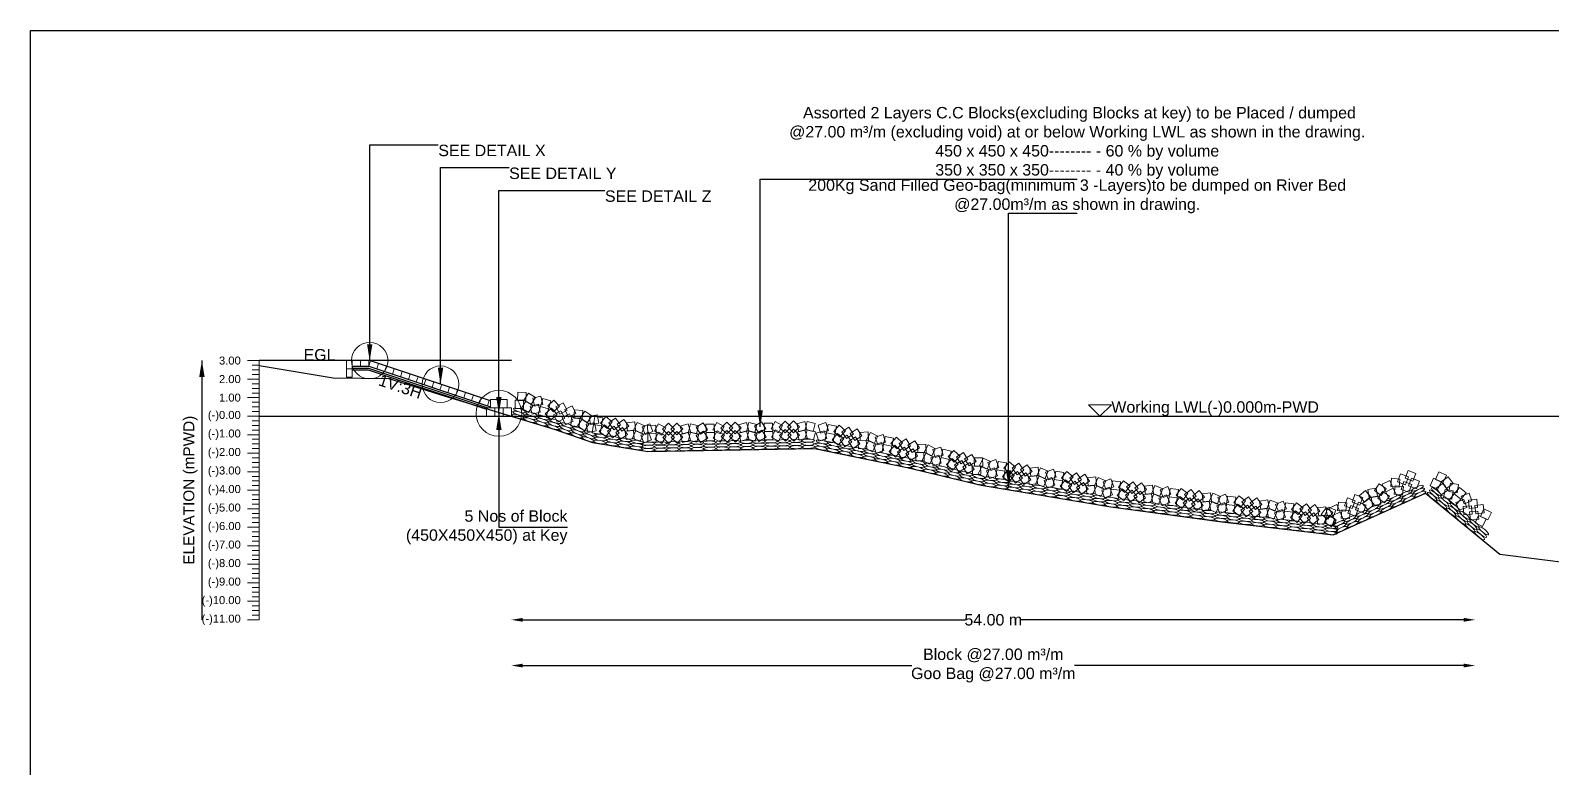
# Model space of a CAD drawing. Header units: inches. Extents: x 89000 to 305017, y -7071 to 0.
# Drawn here: x 250000 to 256658, y -3229 to 0 of the extents above; entities that cross this region are included whole.
import ezdxf

# ---------------------------------------------------------------- set-up
doc = ezdxf.new("R2010")
doc.units = ezdxf.units.IN
doc.header["$LTSCALE"] = 7
doc.header["$MEASUREMENT"] = 0
for name, color, linetype, lineweight in [('Cross Section Labels', 7, 'Continuous', 9), ('Existing_Bed_Level for Xsection', 7, 'Continuous', 25), ('Long Section Labels', 7, 'Continuous', 9)]:
    doc.layers.add(name, color=color, linetype=linetype, lineweight=lineweight)
doc.styles.get("Standard").update_dxf_attribs({"font": 'arial.ttf'})
doc.dimstyles.new('Appron Lebeling Style', dxfattribs={"dimtxt": 50, "dimasz": 50, "dimexe": 0.18, "dimexo": 0.0625, "dimgap": 0.09, "dimtad": 0, "dimtih": 1, "dimtoh": 1, "dimdec": 4, "dimzin": 0, "dimdsep": 46, "dimtxsty": 'Standard', "dimcen": 0.09, "dimse1": 1, "dimse2": 1, "dimadec": 0, "dimazin": 0, "dimtfac": 1, "dimtdec": 4, "dimtofl": 0, "dimtmove": 0, "dimatfit": 3, "dimfxl": 1, "dimtolj": 1, "dimtzin": 0, "dimarcsym": 0})
doc.dimstyles.get("Standard").update_dxf_attribs({"dimtxt": 0.18, "dimasz": 0.18, "dimexe": 0.18, "dimexo": 0.0625, "dimgap": 0.09, "dimtad": 0, "dimtih": 1, "dimtoh": 1, "dimdec": 4, "dimzin": 0, "dimdsep": 46, "dimtxsty": 'Standard', "dimcen": 0.09, "dimadec": 0, "dimazin": 0, "dimtfac": 1, "dimtdec": 4, "dimtofl": 0, "dimtmove": 0, "dimatfit": 3, "dimfxl": 1, "dimtolj": 1, "dimtzin": 0, "dimarcsym": 0})

# ---------------------------------------------------------------- blocks, each defined once
blk = doc.blocks.new('*D15')
at = {"layer": 'Cross Section Labels', "color": 0, "lineweight": -2, "transparency": 16777216}
for p, q in [((252153.7, -2578.6), (254089.1, -2578.6)), ((256269.6, -2578.6), (254334.2, -2578.6))]:
    blk.add_line(p, q, dxfattribs=at)
at = {"layer": 'Cross Section Labels', "color": 0, "transparency": 16777216}
for points in [[(252153.7, -2570.2), (252153.7, -2586.9), (252103.7, -2578.6)], [(256269.6, -2570.2), (256269.6, -2586.9), (256319.6, -2578.6)]]:
    blk.add_solid(points, dxfattribs=at)
at = {"layer": 'Defpoints', "color": 0, "transparency": 16777216}
for p in [(252103.7, -1687.6), (256319.6, -2203.2), (256319.6, -2578.6)]:
    blk.add_point(p, dxfattribs=at)
at = {"layer": 'Cross Section Labels', "color": 0, "transparency": 16777216, "insert": (254211.6, -2578.6), "char_height": 50, "attachment_point": 5}
blk.add_mtext('\\A1;54.00 m', dxfattribs=at)
blk = doc.blocks.new('*D16')
at = {"layer": 'Cross Section Labels', "color": 0, "lineweight": -2, "transparency": 16777216}
for p, q in [((252153.7, -2778.6), (253856, -2778.6)), ((256269.6, -2778.6), (254567.3, -2778.6))]:
    blk.add_line(p, q, dxfattribs=at)
at = {"layer": 'Cross Section Labels', "color": 0, "transparency": 16777216}
for points in [[(252153.7, -2770.2), (252153.7, -2786.9), (252103.7, -2778.6)], [(256269.6, -2770.2), (256269.6, -2786.9), (256319.6, -2778.6)]]:
    blk.add_solid(points, dxfattribs=at)
at = {"layer": 'Defpoints', "color": 0, "transparency": 16777216}
for p in [(252103.7, -1687.6), (256319.6, -2203.2), (256319.6, -2778.6)]:
    blk.add_point(p, dxfattribs=at)
at = {"layer": 'Cross Section Labels', "color": 0, "transparency": 16777216, "insert": (254211.6, -2778.6), "char_height": 50, "attachment_point": 5}
blk.add_mtext('\\A1;Block @27.00 m³/m ^JGoo Bag @27.00 m³/m ', dxfattribs=at)

msp = doc.modelspace()

# ---------------------------------------------------------------- linework, layer by layer
msp.add_lwpolyline([(250000, 0), (260000, 0), (260000, -7071), (250000, -7071)], close=True)
at = {"layer": 'Cross Section Labels'}
msp.add_lwpolyline([(254678.13626, -1687.57), (254728.13626, -1637.57), (254628.13626, -1637.57)], close=True, dxfattribs=at)
for centre, radius in [((251484.08626, -1444.57), 80), ((251793.91126, -1547.845), 80), ((252049.06126, -1675.42), 100)]:
    msp.add_circle(centre, radius, dxfattribs=at)
at = {"layer": 'Existing_Bed_Level for Xsection'}
for points in [[(252103.73626, -1444.57), (251000, -1444.57)], [(252012.61126, -1620.745), (251487.82725, -1445.817), (251484.08626, -1444.57), (251480.14292, -1444.57), (251407.24292, -1444.57)], [(251000, -1466.44), (251324, -1519.9), (251567, -1523.14), (251810, -1598.47), (252296, -1745.89), (252458, -1802.59), (252701, -1842.28), (253430, -1828.51), (253835, -1912.75), (254159, -1989.7), (254726, -2084.47), (255212, -2149.27), (255698, -2206.78), (256103, -2024.53), (256427, -2291.83), (256751, -2331.52), (257237, -2375.26), (257723, -2423.86), (258290, -2474.89), (258776, -2500)], [(251407.24292, -1468.87), (251480.14292, -1468.87), (252012.61126, -1646.35945)], [(251407.24292, -1476.97), (251478.82847, -1476.97), (252001.27847, -1651.12)], [(251407.24292, -1485.07), (251477.51402, -1485.07), (251994.38626, -1657.36075)], [(251000, -1687.57), (258776, -1687.57)]]:
    msp.add_lwpolyline(points, dxfattribs=at)
at = {"layer": 'Long Section Labels'}
for points in [[(251000, -1444.57), (250950, -1444.57)], [(251000, -2578.57), (251000, -2497.57), (251000, -2416.57), (251000, -2335.57), (251000, -2254.57), (251000, -2173.57), (251000, -2092.57), (251000, -2011.57), (251000, -1930.57), (251000, -1849.57), (251000, -1768.57), (251000, -1687.57), (251000, -1606.57), (251000, -1525.57), (251000, -1444.57)], [(251000, -1525.57), (250950, -1525.57)], [(251000, -1464.82), (250970, -1464.82)], [(251000, -1485.07), (250970, -1485.07)], [(251000, -1505.32), (250970, -1505.32)], [(251000, -1545.82), (250970, -1545.82)], [(251000, -1566.07), (250970, -1566.07)], [(251000, -1586.32), (250970, -1586.32)], [(251000, -1606.57), (250950, -1606.57)], [(251000, -1626.82), (250970, -1626.82)], [(251000, -1647.07), (250970, -1647.07)], [(251000, -1687.57), (250950, -1687.57)], [(251000, -1667.32), (250970, -1667.32)], [(251000, -1707.82), (250970, -1707.82)], [(251000, -1728.07), (250970, -1728.07)], [(251000, -1768.57), (250950, -1768.57)], [(251000, -1748.32), (250970, -1748.32)], [(251000, -1788.82), (250970, -1788.82)], [(251000, -1849.57), (250950, -1849.57)], [(251000, -1809.07), (250970, -1809.07)], [(251000, -1829.32), (250970, -1829.32)], [(251000, -1930.57), (250950, -1930.57)], [(251000, -1869.82), (250970, -1869.82)], [(251000, -1890.07), (250970, -1890.07)], [(251000, -1910.32), (250970, -1910.32)], [(251000, -1950.82), (250970, -1950.82)], [(251000, -1971.07), (250970, -1971.07)], [(251000, -1991.32), (250970, -1991.32)], [(251000, -2011.57), (250950, -2011.57)], [(251000, -2031.82), (250970, -2031.82)], [(251000, -2052.07), (250970, -2052.07)], [(251000, -2092.57), (250950, -2092.57)], [(251000, -2072.32), (250970, -2072.32)], [(251000, -2112.82), (250970, -2112.82)], [(251000, -2173.57), (250950, -2173.57)], [(251000, -2133.07), (250970, -2133.07)], [(251000, -2153.32), (250970, -2153.32)], [(251000, -2193.82), (250970, -2193.82)], [(251000, -2254.57), (250950, -2254.57)], [(251000, -2214.07), (250970, -2214.07)], [(251000, -2234.32), (250970, -2234.32)], [(251000, -2274.82), (250970, -2274.82)], [(251000, -2295.07), (250970, -2295.07)], [(251000, -2315.32), (250970, -2315.32)], [(251000, -2335.57), (250950, -2335.57)], [(251000, -2355.82), (250970, -2355.82)], [(251000, -2376.07), (250970, -2376.07)], [(251000, -2396.32), (250970, -2396.32)], [(251000, -2416.57), (250950, -2416.57)], [(251000, -2436.82), (250970, -2436.82)], [(251000, -2457.07), (250970, -2457.07)], [(251000, -2497.57), (250950, -2497.57)], [(251000, -2477.32), (250970, -2477.32)], [(251000, -2517.82), (250970, -2517.82)], [(251000, -2578.57), (250950, -2578.57)], [(251000, -2538.07), (250970, -2538.07)], [(251000, -2558.32), (250970, -2558.32)]]:
    msp.add_lwpolyline(points, dxfattribs=at)
for points in [[(251407.24292, -1444.57), (251382.94292, -1444.57), (251382.94292, -1481.02), (251407.24292, -1481.02)], [(251443.69292, -1444.57), (251407.24292, -1444.57), (251407.24292, -1468.87), (251443.69292, -1468.87)], [(251480.14292, -1444.57), (251443.69292, -1444.57), (251443.69292, -1468.87), (251480.14292, -1468.87)], [(251522.40676, -1457.3435), (251487.82725, -1445.817), (251480.14292, -1468.87), (251514.72242, -1480.3965)], [(251556.98626, -1468.87), (251522.40676, -1457.3435), (251514.72242, -1480.3965), (251549.30193, -1491.923)], [(251407.24292, -1481.02), (251382.94292, -1481.02), (251382.94292, -1517.47), (251407.24292, -1517.47)], [(251591.56577, -1480.3965), (251556.98626, -1468.87), (251549.30193, -1491.923), (251583.88144, -1503.44951)], [(251626.14528, -1491.923), (251591.56577, -1480.3965), (251583.88144, -1503.44951), (251618.46094, -1514.97601)], [(251660.72478, -1503.44951), (251626.14528, -1491.923), (251618.46094, -1514.97601), (251653.04045, -1526.50251)], [(251695.30429, -1514.97601), (251660.72478, -1503.44951), (251653.04045, -1526.50251), (251687.61995, -1538.02901)], [(251729.88379, -1526.50251), (251695.30429, -1514.97601), (251687.61995, -1538.02901), (251722.19946, -1549.55551)], [(251764.4633, -1538.02901), (251729.88379, -1526.50251), (251722.19946, -1549.55551), (251756.77897, -1561.08202)], [(251799.04281, -1549.55551), (251764.4633, -1538.02901), (251756.77897, -1561.08202), (251791.35847, -1572.60852)], [(251833.62231, -1561.08202), (251799.04281, -1549.55551), (251791.35847, -1572.60852), (251825.93798, -1584.13502)], [(251868.20182, -1572.60852), (251833.62231, -1561.08202), (251825.93798, -1584.13502), (251860.51748, -1595.66152)], [(251902.78133, -1584.13502), (251868.20182, -1572.60852), (251860.51748, -1595.66152), (251895.09699, -1607.18802)], [(251937.36083, -1595.66152), (251902.78133, -1584.13502), (251895.09699, -1607.18802), (251929.6765, -1618.71453)], [(251971.94034, -1607.18802), (251937.36083, -1595.66152), (251929.6765, -1618.71453), (251964.256, -1630.24103)], [(252167.84621, -1583.38503), (252131.41548, -1582.20017), (252130.23062, -1618.63091), (252166.66136, -1619.81576)], [(252209.02087, -1605.74047), (252178.07108, -1586.48657), (252158.81717, -1617.43636), (252189.76697, -1636.69026)], [(252006.51984, -1618.71453), (251971.94034, -1607.18802), (251964.256, -1630.24103), (251998.83551, -1641.76753)], [(252030.83626, -1651.12), (251994.38626, -1651.12), (251994.38626, -1687.57), (252030.83626, -1687.57)], [(252049.06126, -1614.67), (252012.61126, -1614.67), (252012.61126, -1651.12), (252049.06126, -1651.12)], [(252067.28626, -1651.12), (252030.83626, -1651.12), (252030.83626, -1687.57), (252067.28626, -1687.57)], [(252085.51126, -1614.67), (252049.06126, -1614.67), (252049.06126, -1651.12), (252085.51126, -1651.12)], [(252103.73626, -1651.12), (252067.28626, -1651.12), (252067.28626, -1687.57), (252103.73626, -1687.57)], [(252157.26576, -1618.26563), (252120.83503, -1617.08077), (252119.65017, -1653.51151), (252156.08091, -1654.69637)], [(252198.44042, -1640.62108), (252167.49063, -1621.36717), (252148.23672, -1652.31697), (252179.18652, -1671.57087)], [(252221.84246, -1635.17009), (252186.33979, -1643.42619), (252194.5959, -1678.92886), (252230.09856, -1670.67275)], [(252232.42291, -1600.28948), (252196.92024, -1608.54559), (252205.17635, -1644.04825), (252240.67901, -1635.79215)], [(252265.83031, -1655.47984), (252230.9497, -1644.89939), (252220.36925, -1679.78), (252255.24986, -1690.36045)], [(252276.41076, -1620.59924), (252241.53015, -1610.01879), (252230.9497, -1644.89939), (252265.83031, -1655.47984)], [(252303.74114, -1679.03793), (252278.80795, -1652.44962), (252252.21963, -1677.38281), (252277.15282, -1703.97112)], [(252314.32159, -1644.15733), (252289.3884, -1617.56901), (252262.80008, -1642.5022), (252287.73327, -1669.09052)], [(252320.35232, -1664.12949), (252288.19966, -1681.29949), (252305.36966, -1713.45215), (252337.52232, -1696.28215)], [(252330.93277, -1629.24889), (252298.78011, -1646.41889), (252315.95011, -1678.57155), (252348.10277, -1661.40154)], [(252386.02809, -1675.69468), (252370.20244, -1642.85946), (252337.36723, -1658.68512), (252353.19288, -1691.52033)], [(252415.63519, -1662.41664), (252379.28677, -1659.69728), (252376.5674, -1696.0457), (252412.91582, -1698.76506)], [(252373.98682, -1710.09831), (252358.16117, -1677.2631), (252325.32595, -1693.08876), (252341.15161, -1725.92397)], [(252403.59392, -1696.82028), (252367.2455, -1694.10091), (252364.52613, -1730.44933), (252400.87455, -1733.1687)], [(252443.78969, -1720.89138), (252413.67896, -1700.35005), (252393.13763, -1730.46078), (252423.24836, -1751.00211)], [(252455.83097, -1686.48774), (252425.72024, -1665.94641), (252405.1789, -1696.05714), (252435.28963, -1716.59848)], [(252467.40069, -1716.43164), (252431.58158, -1723.18396), (252438.33391, -1759.00307), (252474.15302, -1752.25075)], [(252479.44196, -1682.028), (252443.62285, -1688.78032), (252450.37518, -1724.59943), (252486.19429, -1717.84711)], [(252498.56305, -1730.42489), (252462.58973, -1724.54925), (252456.71409, -1760.52257), (252492.6874, -1766.39821)], [(252504.43869, -1694.45158), (252468.46537, -1688.57594), (252462.58973, -1724.54925), (252498.56305, -1730.42489)], [(252539.25589, -1748.76358), (252511.02609, -1725.70537), (252487.96788, -1753.93516), (252516.19767, -1776.99337)], [(252545.13153, -1712.79026), (252516.90173, -1689.73205), (252493.84352, -1717.96185), (252522.07331, -1741.02006)], [(252559.62567, -1695.81638), (252530.02552, -1717.08686), (252551.296, -1746.68702), (252580.89616, -1725.41653)], [(252616.87278, -1731.27192), (252595.57873, -1701.68871), (252565.99553, -1722.98276), (252587.28957, -1752.56597)], [(252643.72003, -1713.04799), (252607.45248, -1716.69041), (252611.0949, -1752.95797), (252647.36245, -1749.31555)], [(252687.48903, -1729.76305), (252654.26521, -1714.77037), (252639.27253, -1747.99419), (252672.49635, -1762.98687)], [(252709.96487, -1721.2657), (252675.86553, -1734.14349), (252688.74332, -1768.24283), (252722.84266, -1755.36504)], [(252736.16616, -1727.38538), (252699.72266, -1728.07375), (252700.41104, -1764.51725), (252736.85454, -1763.82888)], [(252779.49321, -1738.10832), (252747.57748, -1720.50183), (252729.97099, -1752.41756), (252761.88672, -1770.02405)], [(252790.6991, -1718.80492), (252765.40596, -1745.05106), (252791.6521, -1770.3442), (252816.94524, -1744.09807)], [(252853.38835, -1743.38917), (252827.12208, -1718.11693), (252801.84985, -1744.3832), (252828.11612, -1769.65543)], [(252876.52125, -1720.63493), (252841.49973, -1730.73915), (252851.60394, -1765.76068), (252886.62547, -1755.65646)], [(252922.58238, -1729.20759), (252887.20426, -1720.43314), (252878.42981, -1755.81127), (252913.80793, -1764.58572)], [(252943.16403, -1716.80741), (252911.93596, -1735.60662), (252930.73516, -1766.83469), (252961.96323, -1748.03548)], [(252991.27066, -1722.56674), (252954.82716, -1723.25511), (252955.51553, -1759.69861), (252991.95903, -1759.01024)], [(253034.59771, -1733.28968), (253002.68197, -1715.68319), (252985.07548, -1747.59892), (253016.99122, -1765.20541)], [(253045.8036, -1713.98628), (253020.51046, -1740.23242), (253046.75659, -1765.52556), (253072.04973, -1739.27943)], [(253108.49284, -1738.57053), (253082.22658, -1713.29829), (253056.95434, -1739.56456), (253083.22061, -1764.83679)], [(253131.62575, -1715.81629), (253096.60422, -1725.92051), (253106.70844, -1760.94204), (253141.72996, -1750.83782)], [(253177.68688, -1724.38895), (253142.30875, -1715.6145), (253133.53431, -1750.99263), (253168.91243, -1759.76707)], [(253198.26852, -1711.98877), (253167.04045, -1730.78798), (253185.83966, -1762.01605), (253217.06773, -1743.21684)], [(253246.37515, -1717.7481), (253209.93165, -1718.43647), (253210.62003, -1754.87997), (253247.06353, -1754.1916)], [(253289.7022, -1728.47104), (253257.78647, -1710.86455), (253240.17998, -1742.78028), (253272.09571, -1760.38677)], [(253300.90809, -1709.16764), (253275.61495, -1735.41378), (253301.86108, -1760.70692), (253327.15423, -1734.46078)], [(253363.59734, -1733.75189), (253337.33107, -1708.47965), (253312.05884, -1734.74592), (253338.3251, -1760.01815)], [(253386.73024, -1710.99765), (253351.70871, -1721.10187), (253361.81293, -1756.1234), (253396.83446, -1746.01918)], [(253432.79137, -1719.57031), (253397.41325, -1710.79586), (253388.6388, -1746.17399), (253424.01692, -1754.94843)], [(253479.73825, -1715.39162), (253445.11489, -1726.78572), (253456.50899, -1761.40908), (253491.13235, -1750.01498)], [(253525.3643, -1731.69134), (253489.67809, -1724.26861), (253482.25536, -1759.95482), (253517.94157, -1767.37755)], [(253565.22775, -1751.7692), (253538.01942, -1727.5141), (253513.76433, -1754.72243), (253540.97265, -1778.97752)], [(252553.75003, -1731.78969), (252524.14988, -1753.06018), (252545.42036, -1782.66033), (252575.02051, -1761.38985)], [(252610.99714, -1767.24523), (252589.70309, -1737.66203), (252560.11988, -1758.95608), (252581.41393, -1788.53928)], [(252637.84439, -1749.02131), (252601.57684, -1752.66373), (252605.21926, -1788.93128), (252641.48681, -1785.28886)], [(252681.61339, -1765.73637), (252648.38957, -1750.74369), (252633.39689, -1783.96751), (252666.62071, -1798.96018)], [(252704.08923, -1757.23901), (252669.98989, -1770.1168), (252682.86768, -1804.21614), (252716.96702, -1791.33835)], [(252736.85454, -1763.82888), (252700.41104, -1764.51725), (252701.09942, -1800.96075), (252737.54292, -1800.27238)], [(252780.18159, -1774.55182), (252748.26586, -1756.94533), (252730.65937, -1788.86106), (252762.5751, -1806.46755)], [(252791.38748, -1755.24842), (252766.09434, -1781.49456), (252792.34047, -1806.7877), (252817.63361, -1780.54156)], [(252854.07673, -1779.83267), (252827.81046, -1754.56043), (252802.53823, -1780.8267), (252828.80449, -1806.09893)], [(252877.20963, -1757.07843), (252842.1881, -1767.18265), (252852.29232, -1802.20418), (252887.31385, -1792.09996)], [(252923.27076, -1765.65109), (252887.89264, -1756.87664), (252879.11819, -1792.25477), (252914.49631, -1801.02921)], [(252943.85241, -1753.25091), (252912.62434, -1772.05012), (252931.42354, -1803.27819), (252962.65161, -1784.47898)], [(252991.95903, -1759.01024), (252955.51553, -1759.69861), (252956.20391, -1796.14211), (252992.64741, -1795.45374)], [(253035.28608, -1769.73318), (253003.37035, -1752.12669), (252985.76386, -1784.04242), (253017.67959, -1801.64891)], [(253046.49198, -1750.42978), (253021.19883, -1776.67592), (253047.44497, -1801.96906), (253072.73811, -1775.72292)], [(253109.18122, -1775.01403), (253082.91495, -1749.74179), (253057.64272, -1776.00806), (253083.90899, -1801.28029)], [(253132.31412, -1752.25979), (253097.2926, -1762.36401), (253107.39682, -1797.38554), (253142.41834, -1787.28132)], [(253178.37525, -1760.83245), (253142.99713, -1752.058), (253134.22268, -1787.43613), (253169.60081, -1796.21057)], [(253198.9569, -1748.43227), (253167.72883, -1767.23148), (253186.52804, -1798.45955), (253217.75611, -1779.66034)], [(253247.06353, -1754.1916), (253210.62003, -1754.87997), (253211.30841, -1791.32347), (253247.75191, -1790.6351)], [(253290.39058, -1764.91454), (253258.47485, -1747.30805), (253240.86836, -1779.22378), (253272.78409, -1796.83027)], [(253301.59647, -1745.61114), (253276.30333, -1771.85728), (253302.54946, -1797.15042), (253327.8426, -1770.90428)], [(253364.28571, -1770.19539), (253338.01945, -1744.92315), (253312.74722, -1771.18942), (253339.01348, -1796.46165)], [(253387.41862, -1747.44115), (253352.39709, -1757.54537), (253362.50131, -1792.5669), (253397.52284, -1782.46268)], [(253433.47975, -1756.01381), (253398.10163, -1747.23936), (253389.32718, -1782.61749), (253424.7053, -1791.39193)], [(253472.31552, -1751.07783), (253437.69216, -1762.47193), (253449.08626, -1797.09529), (253483.70962, -1785.70119)], [(253517.94157, -1767.37755), (253482.25536, -1759.95482), (253474.83263, -1795.64103), (253510.51884, -1803.06376)], [(253557.80501, -1787.45541), (253530.59669, -1763.20031), (253506.3416, -1790.40864), (253533.54992, -1814.66373)], [(253573.01823, -1771.12289), (253542.52765, -1791.09604), (253562.5008, -1821.58662), (253592.99138, -1801.61346)], [(253580.44096, -1735.43668), (253549.95038, -1755.40983), (253569.92354, -1785.90041), (253600.41412, -1765.92726)], [(253628.68177, -1809.0161), (253608.68434, -1778.54144), (253578.20968, -1798.53887), (253598.20711, -1829.01353)], [(253636.10451, -1773.32989), (253616.10707, -1742.85523), (253585.63241, -1762.85266), (253605.62984, -1793.32732)], [(253656.29053, -1791.96786), (253619.89957, -1794.04162), (253621.97334, -1830.43258), (253658.3643, -1828.35882)], [(253663.71327, -1756.28165), (253627.3223, -1758.35541), (253629.39607, -1794.74637), (253665.78703, -1792.67261)], [(253699.29735, -1810.55636), (253666.75155, -1794.14375), (253650.33894, -1826.68954), (253682.88474, -1843.10215)], [(253706.72008, -1774.87015), (253674.17428, -1758.45754), (253657.76167, -1791.00333), (253690.30747, -1807.41594)], [(253729.54171, -1767.35074), (253694.91836, -1778.74484), (253706.31246, -1813.3682), (253740.93582, -1801.9741)], [(253775.16777, -1783.65046), (253739.48156, -1776.22773), (253732.05882, -1811.91394), (253767.74503, -1819.33667)], [(253815.03121, -1803.72832), (253787.82289, -1779.47323), (253763.5678, -1806.68155), (253790.77612, -1830.93664)], [(253830.24442, -1787.3958), (253799.75385, -1807.36896), (253819.727, -1837.85953), (253850.21758, -1817.88638)], [(253888.34554, -1826.75408), (253869.21235, -1795.72951), (253838.18779, -1814.8627), (253857.32098, -1845.88727)], [(253722.11898, -1803.03695), (253687.49562, -1814.43105), (253698.88973, -1849.05441), (253733.51308, -1837.66031)], [(253767.74503, -1819.33667), (253732.05882, -1811.91394), (253724.63609, -1847.60015), (253760.3223, -1855.02288)], [(253807.60848, -1839.41453), (253780.40016, -1815.15943), (253756.14506, -1842.36776), (253783.35339, -1866.62285)], [(253822.82169, -1823.08201), (253792.33111, -1843.05516), (253812.30427, -1873.54574), (253842.79485, -1853.57259)], [(253879.92295, -1862.21761), (253860.78976, -1831.19305), (253829.7652, -1850.32624), (253848.89839, -1881.3508)], [(253907.99987, -1845.95191), (253871.565, -1847.00226), (253872.61535, -1883.43712), (253909.05022, -1882.38677)], [(253916.42246, -1810.48837), (253879.98759, -1811.53872), (253881.03794, -1847.97359), (253917.47281, -1846.92324)], [(253950.46736, -1865.74157), (253918.39561, -1848.4209), (253901.07494, -1880.49264), (253933.14669, -1897.81332)], [(253958.88995, -1830.27803), (253926.8182, -1812.95736), (253909.49753, -1845.02911), (253941.56928, -1862.34978)], [(253973.49128, -1858.86643), (253938.56141, -1869.2831), (253948.97809, -1904.21297), (253983.90796, -1893.79629)], [(253981.91387, -1823.40289), (253946.98401, -1833.81957), (253957.40068, -1868.74943), (253992.33055, -1858.33275)], [(254027.06388, -1840.97828), (253991.60034, -1832.55569), (253983.17775, -1868.01922), (254018.64129, -1876.44181)], [(254066.34739, -1862.16837), (254039.83138, -1837.1583), (254014.82131, -1863.67431), (254041.33732, -1888.68438)], [(254082.01354, -1846.2698), (254050.97375, -1865.37828), (254070.08223, -1896.41806), (254101.12202, -1877.30958)], [(254136.5903, -1885.71221), (254117.45711, -1854.68764), (254086.43255, -1873.82083), (254105.56574, -1904.8454)], [(254018.64129, -1876.44181), (253983.17775, -1868.01922), (253974.75516, -1903.48276), (254010.2187, -1911.90535)], [(254057.9248, -1897.63191), (254031.40879, -1872.62184), (254006.39872, -1899.13785), (254032.91473, -1924.14792)], [(254073.59095, -1881.73333), (254042.55116, -1900.84181), (254061.65964, -1931.8816), (254092.69943, -1912.77312)], [(254128.16771, -1921.17574), (254109.03452, -1890.15118), (254078.00996, -1909.28437), (254097.14315, -1940.30893)], [(254156.24463, -1904.91004), (254119.80976, -1905.96039), (254120.86012, -1942.39525), (254157.29498, -1941.3449)], [(254164.66722, -1869.4465), (254128.23235, -1870.49685), (254129.28271, -1906.93172), (254165.71757, -1905.88137)], [(254194.23291, -1922.1668), (254161.06492, -1907.05102), (254145.94914, -1940.21902), (254179.11713, -1955.33479)], [(254200.24191, -1886.21552), (254167.07392, -1871.09974), (254151.95814, -1904.26774), (254185.12613, -1919.38351)], [(254216.74011, -1913.75285), (254182.59325, -1926.5041), (254195.3445, -1960.65096), (254229.49136, -1947.89971)], [(254222.74911, -1877.80157), (254188.60225, -1890.55282), (254201.3535, -1924.69968), (254235.50036, -1911.94843)], [(254262.97372, -1928.23977), (254227.02244, -1922.23077), (254221.01344, -1958.18205), (254256.96472, -1964.19105)], [(254268.98272, -1892.28849), (254233.03144, -1886.27949), (254227.02244, -1922.23077), (254262.97372, -1928.23977)], [(254303.59828, -1946.72923), (254275.45418, -1923.56649), (254252.29145, -1951.71058), (254280.43554, -1974.87332)], [(254309.60728, -1910.77795), (254281.46318, -1887.61521), (254258.30045, -1915.75931), (254286.44454, -1938.92204)], [(254318.15527, -1929.80921), (254288.47644, -1950.96978), (254309.63701, -1980.6486), (254339.31584, -1959.48803)], [(254324.16427, -1893.85793), (254294.48544, -1915.0185), (254315.64601, -1944.69733), (254345.32484, -1923.53675)], [(254381.2795, -1929.52551), (254360.0953, -1899.86354), (254330.43334, -1921.04774), (254351.61754, -1950.70971)], [(254408.19415, -1911.40127), (254371.91334, -1914.90917), (254375.42125, -1951.18998), (254411.70205, -1947.68208)], [(254451.90086, -1928.27852), (254418.73287, -1913.16274), (254403.61709, -1946.33073), (254436.78508, -1961.44651)], [(254474.40806, -1919.86457), (254440.2612, -1932.61582), (254453.01245, -1966.76268), (254487.15931, -1954.01143)], [(254520.64167, -1934.35148), (254484.69039, -1928.34248), (254478.68139, -1964.29376), (254514.63267, -1970.30276)], [(254561.26623, -1952.84094), (254533.12213, -1929.67821), (254509.95939, -1957.8223), (254538.10349, -1980.98504)], [(256060.59174, -1938.34669), (256026.50593, -1925.43312), (256013.59236, -1959.51892), (256047.67816, -1972.4325)], [(254375.2705, -1965.47679), (254354.0863, -1935.81482), (254324.42434, -1956.99902), (254345.60854, -1986.66099)], [(254402.18515, -1947.35255), (254365.90434, -1950.86045), (254369.41225, -1987.14126), (254405.69306, -1983.63336)], [(254445.89186, -1964.2298), (254412.72387, -1949.11402), (254397.60809, -1982.28201), (254430.77608, -1997.39779)], [(254468.39906, -1955.81585), (254434.2522, -1968.5671), (254447.00345, -2002.71396), (254481.15031, -1989.96271)], [(254514.63267, -1970.30276), (254478.68139, -1964.29376), (254472.67239, -2000.24504), (254508.62367, -2006.25404)], [(254555.25723, -1988.79222), (254527.11313, -1965.62949), (254503.9504, -1993.77358), (254532.09449, -2016.93632)], [(254569.81422, -1971.8722), (254540.13539, -1993.03278), (254561.29596, -2022.7116), (254590.97479, -2001.55103)], [(254575.82322, -1935.92092), (254546.14439, -1957.0815), (254567.30496, -1986.76032), (254596.98379, -1965.59975)], [(254626.92945, -2007.53978), (254605.74525, -1977.87782), (254576.08329, -1999.06202), (254597.26749, -2028.72398)], [(254632.93845, -1971.5885), (254611.75425, -1941.92654), (254582.09229, -1963.11074), (254603.27649, -1992.7727)], [(254653.8441, -1989.41554), (254617.56329, -1992.92345), (254621.0712, -2029.20426), (254657.352, -2025.69635)], [(254659.8531, -1953.46426), (254623.57229, -1956.97217), (254627.0802, -1993.25298), (254663.361, -1989.74507)], [(254697.55081, -2006.29279), (254664.38282, -1991.17701), (254649.26704, -2024.34501), (254682.43503, -2039.46078)], [(254703.55981, -1970.34151), (254670.39182, -1955.22574), (254655.27604, -1988.39373), (254688.44403, -2003.50951)], [(254726.06701, -1961.92756), (254691.92015, -1974.67881), (254704.6714, -2008.82568), (254738.81826, -1996.07443)], [(254768.70361, -1974.94309), (254732.57335, -1970.12572), (254727.75598, -2006.25598), (254763.88624, -2011.07334)], [(254809.91712, -1992.07962), (254781.02278, -1969.85983), (254758.80298, -1998.75418), (254787.69733, -2020.97397)], [(254823.90688, -1974.68768), (254794.94372, -1996.8177), (254817.07375, -2025.78086), (254846.0369, -2003.65083)], [(254882.16987, -2008.44786), (254860.01679, -1979.50233), (254831.07126, -2001.65541), (254853.22435, -2030.60094)], [(254908.47073, -1989.44387), (254872.32569, -1994.1491), (254877.03092, -2030.29413), (254913.17596, -2025.5889)], [(254952.71142, -2004.8672), (254919.06191, -1990.85603), (254905.05074, -2024.50554), (254938.70025, -2038.51671)], [(254974.9282, -1995.71389), (254941.22149, -2009.58687), (254955.09447, -2043.29359), (254988.80119, -2029.4206)], [(255900.01602, -1983.32102), (255878.69093, -2012.88185), (255908.25176, -2034.20694), (255929.57686, -2004.64611)], [(255946.5143, -1969.70752), (255913.27477, -1984.66531), (255928.23256, -2017.90485), (255961.4721, -2002.94706)], [(255990.56877, -1962.53682), (255954.3014, -1958.8926), (255950.65717, -1995.15997), (255986.92454, -1998.80419)], [(256005.52656, -1995.77636), (255969.25919, -1992.13213), (255965.61496, -2028.3995), (256001.88233, -2032.04373)], [(255993.28511, -1940.38249), (255980.3444, -1974.458), (256014.41991, -1987.39871), (256027.36062, -1953.3232)], [(256008.2429, -1973.62203), (255995.30219, -2007.69754), (256029.3777, -2020.63825), (256042.31841, -1986.56274)], [(256075.54953, -1971.58623), (256041.46373, -1958.67266), (256028.55015, -1992.75846), (256062.63595, -2005.67204)], [(256170.71531, -1974.27457), (256137.55016, -1959.15256), (256122.42814, -1992.31771), (256155.59329, -2007.43972)], [(256193.91146, -1946.15802), (256160.74632, -1931.036), (256145.6243, -1964.20115), (256178.78945, -1979.32317)], [(256200.10631, -2010.76138), (256178.95736, -1981.07427), (256149.27025, -2002.22321), (256170.4192, -2031.91033)], [(256223.30247, -1982.64483), (256202.15352, -1952.95771), (256172.46641, -1974.10666), (256193.61535, -2003.79377)], [(256246.99891, -1986.6257), (256211.05479, -1980.57399), (256205.00308, -2016.5181), (256240.9472, -2022.56981)], [(254720.05801, -1997.87884), (254685.91115, -2010.63009), (254698.6624, -2044.77695), (254732.80926, -2032.0257)], [(254763.88624, -2011.07334), (254727.75598, -2006.25598), (254722.93862, -2042.38623), (254759.06887, -2047.2036)], [(254805.09976, -2028.20988), (254776.20541, -2005.99009), (254753.98562, -2034.88443), (254782.87996, -2057.10423)], [(254819.08951, -2010.81793), (254790.12635, -2032.94796), (254812.25638, -2061.91112), (254841.21953, -2039.78109)], [(254877.3525, -2044.57811), (254855.19942, -2015.63259), (254826.2539, -2037.78567), (254848.40698, -2066.7312)], [(254903.65336, -2025.57413), (254867.50833, -2030.27936), (254872.21356, -2066.42439), (254908.35859, -2061.71916)], [(254947.89405, -2040.99746), (254914.24454, -2026.98629), (254900.23337, -2060.6358), (254933.88289, -2074.64697)], [(254970.11084, -2031.84414), (254936.40412, -2045.71713), (254950.27711, -2079.42385), (254983.98382, -2065.55086)], [(255016.79804, -2044.79492), (254980.66778, -2039.97755), (254975.85042, -2076.10781), (255011.98067, -2080.92517)], [(255021.61541, -2008.66466), (254985.48515, -2003.84729), (254980.66778, -2039.97755), (255016.79804, -2044.79492)], [(255058.01156, -2061.93145), (255029.11721, -2039.71166), (255006.89741, -2068.60601), (255035.79176, -2090.8258)], [(255062.82892, -2025.8012), (255033.93458, -2003.5814), (255011.71478, -2032.47575), (255040.60913, -2054.69554)], [(255072.00131, -2044.53951), (255043.03815, -2066.66953), (255065.16818, -2095.63269), (255094.13133, -2073.50266)], [(255076.81867, -2008.40925), (255047.85552, -2030.53927), (255069.98554, -2059.50243), (255098.9487, -2037.37241)], [(255130.2643, -2078.29969), (255108.11122, -2049.35416), (255079.16569, -2071.50724), (255101.31878, -2100.45277)], [(255135.08167, -2042.16943), (255112.92859, -2013.2239), (255083.98306, -2035.37699), (255106.13615, -2064.32251)], [(255156.56516, -2059.2957), (255120.42013, -2064.00093), (255125.12536, -2100.14596), (255161.27039, -2095.44073)], [(255161.38252, -2023.16544), (255125.23749, -2027.87067), (255129.94272, -2064.01571), (255166.08775, -2059.31048)], [(255200.80585, -2074.71903), (255167.15634, -2060.70786), (255153.14517, -2094.35737), (255186.79468, -2108.36854)], [(255205.62322, -2038.58877), (255171.97371, -2024.5776), (255157.96254, -2058.22711), (255191.61205, -2072.23828)], [(255227.84, -2029.43546), (255194.13329, -2043.30844), (255208.00627, -2077.01516), (255241.71299, -2063.14218)], [(255272.94221, -2041.47465), (255236.74476, -2037.19128), (255232.4614, -2073.38873), (255268.65884, -2077.67209)], [(255314.40426, -2058.00078), (255285.18498, -2036.21004), (255263.39424, -2065.42933), (255292.61352, -2087.22006)], [(255328.13569, -2040.40416), (255299.50245, -2062.95943), (255322.05771, -2091.59267), (255350.69095, -2069.0374)], [(255386.89081, -2073.30039), (255364.31275, -2044.68512), (255335.69748, -2067.26318), (255358.27554, -2095.87845)], [(255412.9082, -2053.91013), (255376.83658, -2059.14855), (255382.07499, -2095.22016), (255418.14661, -2089.98175)], [(255457.3718, -2068.67855), (255423.51908, -2055.16575), (255410.00629, -2089.01848), (255443.85901, -2102.53127)], [(255479.45101, -2059.19819), (255445.95281, -2073.56736), (255460.32198, -2107.06556), (255493.82018, -2092.69639)], [(255757.892, -2067.24137), (255721.62463, -2063.59714), (255717.9804, -2099.86451), (255754.24777, -2103.50874)], [(255760.60834, -2045.08704), (255747.66762, -2079.16255), (255781.74313, -2092.10326), (255794.68385, -2058.02775)], [(255827.91497, -2043.05124), (255793.82916, -2030.13767), (255780.91559, -2064.22347), (255815.00139, -2077.13705)], [(255842.87276, -2076.29078), (255808.78695, -2063.3772), (255795.87338, -2097.46301), (255829.95918, -2110.37659)], [(255840.24188, -2013.03569), (255812.01094, -2036.0925), (255835.06775, -2064.32344), (255863.29869, -2041.26663)], [(255855.19967, -2046.27523), (255826.96873, -2069.33204), (255850.02554, -2097.56298), (255878.25648, -2074.50617)], [(255885.96515, -2002.8131), (255849.98568, -2008.65098), (255855.82356, -2044.63044), (255891.80302, -2038.79257)], [(255900.92294, -2036.05264), (255864.94348, -2041.89052), (255870.78135, -2077.86998), (255906.76081, -2072.0321)], [(255914.97381, -2016.56055), (255893.64872, -2046.12139), (255923.20956, -2067.44648), (255944.53465, -2037.88565)], [(255961.4721, -2002.94706), (255928.23256, -2017.90485), (255943.19035, -2051.14439), (255976.42989, -2036.1866)], [(256223.80275, -2014.74225), (256187.85863, -2008.69055), (256181.80692, -2044.63466), (256217.75104, -2050.68637)], [(256256.57775, -2050.42442), (256228.46119, -2027.22826), (256205.26503, -2055.34481), (256233.38159, -2078.54097)], [(256279.77391, -2022.30786), (256251.65735, -1999.1117), (256228.46119, -2027.22826), (256256.57775, -2050.42442)], [(256282.49351, -2086.76432), (256269.72149, -2052.62522), (256235.58239, -2065.39723), (256248.35441, -2099.53633)], [(256305.68966, -2058.64776), (256292.91765, -2024.50866), (256258.77855, -2037.28068), (256271.55056, -2071.41978)], [(256326.76074, -2051.2855), (256290.47579, -2054.7503), (256293.94059, -2091.03525), (256330.22554, -2087.57045)], [(255223.02264, -2065.56572), (255189.31592, -2079.4387), (255203.1889, -2113.14542), (255236.89562, -2099.27243)], [(255268.65884, -2077.67209), (255232.4614, -2073.38873), (255228.17803, -2109.58618), (255264.37548, -2113.86954)], [(255310.12089, -2094.19823), (255280.90161, -2072.40749), (255259.11088, -2101.62677), (255288.33016, -2123.41751)], [(255323.85232, -2076.60161), (255295.21908, -2099.15688), (255317.77435, -2127.79012), (255346.40759, -2105.23485)], [(255382.60745, -2109.49784), (255360.02939, -2080.88257), (255331.41412, -2103.46063), (255353.99218, -2132.0759)], [(255408.62483, -2090.10758), (255372.55322, -2095.34599), (255377.79163, -2131.41761), (255413.86325, -2126.1792)], [(255453.08844, -2104.87599), (255419.23572, -2091.3632), (255405.72292, -2125.21593), (255439.57565, -2138.72872)], [(255475.16765, -2095.39564), (255441.66944, -2109.76481), (255456.03861, -2143.26301), (255489.53681, -2128.89384)], [(255522.04098, -2107.65565), (255485.84354, -2103.37228), (255481.56017, -2139.56973), (255517.75762, -2143.8531)], [(255526.32435, -2071.4582), (255490.1269, -2067.17483), (255485.84354, -2103.37228), (255522.04098, -2107.65565)], [(255563.50303, -2124.18178), (255534.28375, -2102.39105), (255512.49302, -2131.61033), (255541.7123, -2153.40106)], [(255567.7864, -2087.98433), (255538.56712, -2066.1936), (255516.77638, -2095.41288), (255545.99566, -2117.20361)], [(255577.23446, -2106.58517), (255548.60122, -2129.14043), (255571.15649, -2157.77367), (255599.78973, -2135.21841)], [(255581.51783, -2070.38772), (255552.88459, -2092.94298), (255575.43985, -2121.57622), (255604.07309, -2099.02096)], [(255635.98959, -2139.48139), (255613.41153, -2110.86612), (255584.79626, -2133.44418), (255607.37432, -2162.05945)], [(255640.27295, -2103.28394), (255617.69489, -2074.66867), (255589.07962, -2097.24673), (255611.65768, -2125.862)], [(255662.00697, -2120.09113), (255625.93536, -2125.32955), (255631.17377, -2161.40116), (255667.24539, -2156.16275)], [(255666.29034, -2083.89369), (255630.21872, -2089.1321), (255635.45714, -2125.20371), (255671.52875, -2119.9653)], [(255667.33925, -2088.02556), (255646.01416, -2117.5864), (255675.57499, -2138.91149), (255696.90008, -2109.35066)], [(255706.47058, -2134.85955), (255672.61786, -2121.34675), (255659.10506, -2155.19948), (255692.95779, -2168.71227)], [(255682.29704, -2121.2651), (255660.97195, -2150.82594), (255690.53278, -2172.15103), (255711.85788, -2142.59019)], [(255710.75394, -2098.6621), (255676.90122, -2085.14931), (255663.38843, -2119.00203), (255697.24115, -2132.51482)], [(255713.83753, -2074.41207), (255680.59799, -2089.36986), (255695.55579, -2122.6094), (255728.79532, -2107.65161)], [(255728.79532, -2107.65161), (255695.55579, -2122.6094), (255710.51358, -2155.84894), (255743.75312, -2140.89115)], [(255772.84979, -2100.48091), (255736.58242, -2096.83668), (255732.93819, -2133.10405), (255769.20556, -2136.74828)], [(255775.56613, -2078.32657), (255762.62542, -2112.40208), (255796.70093, -2125.3428), (255809.64164, -2091.26729)], [(256303.56458, -2079.40206), (256267.27963, -2082.86686), (256270.74443, -2119.15181), (256307.02938, -2115.68701)], [(256335.159, -2138.86734), (256331.6653, -2102.58516), (256295.38312, -2106.07885), (256298.87682, -2142.36103)], [(256358.35515, -2110.75078), (256354.86146, -2074.4686), (256318.57928, -2077.96229), (256322.07297, -2114.24447)], [(256367.5312, -2136.64768), (256334.36605, -2121.52567), (256319.24403, -2154.69082), (256352.40918, -2169.81283)], [(256390.72736, -2108.53113), (256357.56221, -2093.40911), (256342.44019, -2126.57426), (256375.60534, -2141.69628)]]:
    msp.add_lwpolyline(points, close=True, dxfattribs=at)
for centre, major_axis in [((252135.528, -1675.62915), (25.79614, -7.82483)), ((252139.52506, -1662.45204), (25.79614, -7.82483)), ((252131.53094, -1688.80627), (25.79614, -7.82483)), ((252183.12323, -1704.45593), (25.79614, -7.82483)), ((252187.12029, -1691.27882), (25.79614, -7.82483)), ((252191.11735, -1678.1017), (25.79614, -7.82483)), ((252234.71552, -1720.10559), (25.79614, -7.82483)), ((252238.71258, -1706.92848), (25.79614, -7.82483)), ((252242.70964, -1693.75136), (25.79614, -7.82483)), ((252286.30781, -1735.75526), (25.79614, -7.82483)), ((252290.30487, -1722.57814), (25.79614, -7.82483)), ((252294.30193, -1709.40102), (25.79614, -7.82483)), ((252342.17933, -1740.16919), (25.4434, -8.90519)), ((252346.72826, -1727.17226), (25.4434, -8.90519)), ((252337.6304, -1753.16612), (25.4434, -8.90519)), ((252388.51721, -1770.9765), (25.4434, -8.90519)), ((252393.06613, -1757.97957), (25.4434, -8.90519)), ((252397.61506, -1744.98264), (25.4434, -8.90519)), ((252439.40401, -1788.78688), (25.4434, -8.90519)), ((252443.95293, -1775.78995), (25.4434, -8.90519)), ((252448.50186, -1762.79302), (25.4434, -8.90519)), ((252490.4957, -1800.9214), (26.60426, -4.34536)), ((252492.71538, -1787.33148), (26.60426, -4.34536)), ((252494.93507, -1773.74156), (26.60426, -4.34536)), ((252545.92391, -1796.0222), (26.60426, -4.34536)), ((252548.1436, -1782.43229), (26.60426, -4.34536)), ((252599.13244, -1804.71293), (26.60426, -4.34536)), ((252601.35213, -1791.12301), (26.60426, -4.34536)), ((252654.56066, -1799.81374), (26.60426, -4.34536)), ((252863.29773, -1804.78324), (26.95199, 0.50909)), ((252917.20172, -1803.76505), (26.95199, 0.50909)), ((252971.1057, -1802.74686), (26.95199, 0.50909)), ((253025.00969, -1801.72868), (26.95199, 0.50909)), ((253078.91367, -1800.71049), (26.95199, 0.50909)), ((253132.81766, -1799.6923), (26.95199, 0.50909)), ((253186.72164, -1798.67412), (26.95199, 0.50909)), ((253240.62563, -1797.65593), (26.95199, 0.50909)), ((253294.52961, -1796.63774), (26.95199, 0.50909)), ((253348.4336, -1795.61956), (26.95199, 0.50909)), ((253402.33758, -1794.60137), (26.95199, 0.50909)), ((253463.34325, -1800.2836), (26.39193, -5.48952)), ((252543.70423, -1809.61212), (26.60426, -4.34536)), ((252596.91275, -1818.30285), (26.60426, -4.34536)), ((252650.12128, -1826.99358), (26.60426, -4.34536)), ((252652.34097, -1813.40366), (26.60426, -4.34536)), ((252701.58578, -1807.83779), (26.95199, 0.50909)), ((252701.84583, -1821.60534), (26.95199, 0.50909)), ((252702.10589, -1835.37288), (26.95199, 0.50909)), ((252755.48976, -1806.81961), (26.95199, 0.50909)), ((252755.74982, -1820.58715), (26.95199, 0.50909)), ((252756.00987, -1834.3547), (26.95199, 0.50909)), ((252809.39375, -1805.80142), (26.95199, 0.50909)), ((252809.6538, -1819.56897), (26.95199, 0.50909)), ((252809.91386, -1833.33651), (26.95199, 0.50909)), ((252863.55779, -1818.55078), (26.95199, 0.50909)), ((252863.81784, -1832.31832), (26.95199, 0.50909)), ((252917.46177, -1817.53259), (26.95199, 0.50909)), ((252917.72183, -1831.30014), (26.95199, 0.50909)), ((252971.36576, -1816.51441), (26.95199, 0.50909)), ((252971.62581, -1830.28195), (26.95199, 0.50909)), ((253025.26974, -1815.49622), (26.95199, 0.50909)), ((253025.5298, -1829.26376), (26.95199, 0.50909)), ((253079.17373, -1814.47803), (26.95199, 0.50909)), ((253079.43378, -1828.24558), (26.95199, 0.50909)), ((253133.07771, -1813.45985), (26.95199, 0.50909)), ((253133.33776, -1827.22739), (26.95199, 0.50909)), ((253186.9817, -1812.44166), (26.95199, 0.50909)), ((253187.24175, -1826.20921), (26.95199, 0.50909)), ((253240.88568, -1811.42347), (26.95199, 0.50909)), ((253241.14573, -1825.19102), (26.95199, 0.50909)), ((253294.78967, -1810.40529), (26.95199, 0.50909)), ((253295.04972, -1824.17283), (26.95199, 0.50909)), ((253348.69365, -1809.3871), (26.95199, 0.50909)), ((253348.9537, -1823.15465), (26.95199, 0.50909)), ((253402.59763, -1808.36892), (26.95199, 0.50909)), ((253402.85769, -1822.13646), (26.95199, 0.50909)), ((253457.73497, -1827.24651), (26.39193, -5.48952)), ((253460.53911, -1813.76506), (26.39193, -5.48952)), ((253510.51884, -1838.22556), (26.39193, -5.48952)), ((253513.32298, -1824.7441), (26.39193, -5.48952)), ((253516.12712, -1811.26264), (26.39193, -5.48952)), ((253563.3027, -1849.2046), (26.39193, -5.48952)), ((253566.10685, -1835.72315), (26.39193, -5.48952)), ((253568.91099, -1822.24169), (26.39193, -5.48952)), ((253616.08657, -1860.18365), (26.39193, -5.48952)), ((253618.89072, -1846.70219), (26.39193, -5.48952)), ((253621.69486, -1833.22073), (26.39193, -5.48952)), ((253668.87044, -1871.16269), (26.39193, -5.48952)), ((253671.67459, -1857.68124), (26.39193, -5.48952)), ((253674.47873, -1844.19978), (26.39193, -5.48952)), ((253724.45845, -1868.66028), (26.39193, -5.48952)), ((253727.2626, -1855.17882), (26.39193, -5.48952)), ((253780.04647, -1866.15787), (26.39193, -5.48952)), ((253721.65431, -1882.14174), (26.39193, -5.48952)), ((253774.43818, -1893.12078), (26.39193, -5.48952)), ((253777.24232, -1879.63933), (26.39193, -5.48952)), ((253827.22205, -1904.09983), (26.39193, -5.48952)), ((253830.02619, -1890.61837), (26.39193, -5.48952)), ((253832.83034, -1877.13691), (26.39193, -5.48952)), ((253879.92271, -1916.34263), (26.22726, -6.22897)), ((253883.10457, -1902.94529), (26.22726, -6.22897)), ((253886.28644, -1889.54795), (26.22726, -6.22897)), ((253932.37722, -1928.80057), (26.22726, -6.22897)), ((253935.55908, -1915.40324), (26.22726, -6.22897)), ((253938.74095, -1902.0059), (26.22726, -6.22897)), ((253988.0136, -1927.86118), (26.22726, -6.22897)), ((253991.19546, -1914.46385), (26.22726, -6.22897)), ((254040.46811, -1940.31913), (26.22726, -6.22897)), ((254043.64998, -1926.92179), (26.22726, -6.22897)), ((254096.10449, -1939.37974), (26.22726, -6.22897)), ((253984.83173, -1941.25852), (26.22726, -6.22897)), ((254037.28624, -1953.71647), (26.22726, -6.22897)), ((254089.74075, -1966.17441), (26.22726, -6.22897)), ((254092.92262, -1952.77708), (26.22726, -6.22897)), ((254142.19527, -1978.63236), (26.22726, -6.22897)), ((254145.37713, -1965.23502), (26.22726, -6.22897)), ((254148.559, -1951.83769), (26.22726, -6.22897)), ((254194.6623, -1988.68019), (26.58797, -4.44399)), ((254196.93237, -1975.09859), (26.58797, -4.44399)), ((254199.20243, -1961.517), (26.58797, -4.44399)), ((254247.83823, -1997.56817), (26.58797, -4.44399)), ((254250.1083, -1983.98657), (26.58797, -4.44399)), ((254252.37837, -1970.40498), (26.58797, -4.44399)), ((254301.01417, -2006.45614), (26.58797, -4.44399)), ((254303.28424, -1992.87455), (26.58797, -4.44399)), ((254305.5543, -1979.29296), (26.58797, -4.44399)), ((254356.46017, -2001.76253), (26.58797, -4.44399)), ((254358.73024, -1988.18093), (26.58797, -4.44399)), ((254411.90617, -1997.06891), (26.58797, -4.44399)), ((254465.08211, -2005.95689), (26.58797, -4.44399)), ((256068.10084, -2002.48466), (24.58249, 11.06212)), ((254354.19011, -2015.34412), (26.58797, -4.44399)), ((254407.36604, -2024.2321), (26.58797, -4.44399)), ((254409.63611, -2010.65051), (26.58797, -4.44399)), ((254460.54198, -2033.12008), (26.58797, -4.44399)), ((254462.81204, -2019.53848), (26.58797, -4.44399)), ((254513.71791, -2042.00806), (26.58797, -4.44399)), ((254515.98798, -2028.42646), (26.58797, -4.44399)), ((254518.25804, -2014.84487), (26.58797, -4.44399)), ((254566.89385, -2050.89603), (26.58797, -4.44399)), ((254569.16391, -2037.31444), (26.58797, -4.44399)), ((254571.43398, -2023.73285), (26.58797, -4.44399)), ((254620.06978, -2059.78401), (26.58797, -4.44399)), ((254622.33985, -2046.20242), (26.58797, -4.44399)), ((254624.60992, -2032.62082), (26.58797, -4.44399)), ((254673.24572, -2068.67199), (26.58797, -4.44399)), ((254675.51578, -2055.09039), (26.58797, -4.44399)), ((254677.78585, -2041.5088), (26.58797, -4.44399)), ((254728.69172, -2063.97837), (26.58797, -4.44399)), ((254730.96179, -2050.39678), (26.58797, -4.44399)), ((254781.45358, -2071.02602), (26.72033, -3.56271)), ((254783.27347, -2057.37681), (26.72033, -3.56271)), ((254836.71413, -2064.50223), (26.72033, -3.56271)), ((254890.1548, -2071.62765), (26.72033, -3.56271)), ((255920.60593, -2068.85737), (24.58249, 11.06212)), ((255969.7709, -2046.73313), (24.58249, 11.06212)), ((255975.42162, -2059.29029), (24.58249, 11.06212)), ((255981.07234, -2071.84745), (24.58249, 11.06212)), ((256018.93587, -2024.6089), (24.58249, 11.06212)), ((256024.58659, -2037.16606), (24.58249, 11.06212)), ((256030.23732, -2049.72322), (24.58249, 11.06212)), ((256073.75157, -2015.04182), (24.58249, 11.06212)), ((256079.40229, -2027.59898), (24.58249, 11.06212)), ((256131.39816, -2039.03284), (20.79376, -17.15485)), ((256140.16115, -2028.41103), (20.79376, -17.15485)), ((256148.92414, -2017.78922), (20.79376, -17.15485)), ((256172.98567, -2073.34253), (20.79376, -17.15485)), ((256181.74866, -2062.72072), (20.79376, -17.15485)), ((256190.51165, -2052.09891), (20.79376, -17.15485)), ((254726.42165, -2077.55997), (26.58797, -4.44399)), ((254779.63368, -2084.67523), (26.72033, -3.56271)), ((254833.07435, -2091.80065), (26.72033, -3.56271)), ((254834.89424, -2078.15144), (26.72033, -3.56271)), ((254886.51501, -2098.92607), (26.72033, -3.56271)), ((254888.3349, -2085.27686), (26.72033, -3.56271)), ((254939.95567, -2106.05149), (26.72033, -3.56271)), ((254941.77557, -2092.40228), (26.72033, -3.56271)), ((254943.59546, -2078.75308), (26.72033, -3.56271)), ((254993.39634, -2113.17691), (26.72033, -3.56271)), ((254995.21623, -2099.52771), (26.72033, -3.56271)), ((254997.03613, -2085.8785), (26.72033, -3.56271)), ((255046.837, -2120.30234), (26.72033, -3.56271)), ((255048.6569, -2106.65313), (26.72033, -3.56271)), ((255050.47679, -2093.00392), (26.72033, -3.56271)), ((255100.27767, -2127.42776), (26.72033, -3.56271)), ((255102.09756, -2113.77855), (26.72033, -3.56271)), ((255103.91746, -2100.12934), (26.72033, -3.56271)), ((255153.71833, -2134.55318), (26.72033, -3.56271)), ((255155.53823, -2120.90397), (26.72033, -3.56271)), ((255157.35812, -2107.25476), (26.72033, -3.56271)), ((255208.97889, -2128.02939), (26.72033, -3.56271)), ((255210.79879, -2114.38019), (26.72033, -3.56271)), ((255262.20564, -2134.41189), (26.77002, -3.16779)), ((255263.8238, -2120.7373), (26.77002, -3.16779)), ((255317.36385, -2127.07287), (26.77002, -3.16779)), ((255370.9039, -2133.40844), (26.77002, -3.16779)), ((255773.11102, -2135.23008), (24.58249, 11.06212)), ((255822.27599, -2113.10585), (24.58249, 11.06212)), ((255827.92671, -2125.66301), (24.58249, 11.06212)), ((255833.57743, -2138.22016), (24.58249, 11.06212)), ((255871.44096, -2090.98161), (24.58249, 11.06212)), ((255877.09168, -2103.53877), (24.58249, 11.06212)), ((255882.7424, -2116.09593), (24.58249, 11.06212)), ((255926.25665, -2081.41453), (24.58249, 11.06212)), ((255931.90737, -2093.97169), (24.58249, 11.06212)), ((256214.57318, -2107.65223), (20.79376, -17.15485)), ((256223.33617, -2097.03042), (20.79376, -17.15485)), ((256232.09916, -2086.40861), (20.79376, -17.15485)), ((256256.16069, -2141.96193), (20.79376, -17.15485)), ((256264.92368, -2131.34012), (20.79376, -17.15485)), ((256273.68667, -2120.71831), (20.79376, -17.15485)), ((255207.159, -2141.6786), (26.72033, -3.56271)), ((255260.58748, -2148.08648), (26.77002, -3.16779)), ((255314.12753, -2154.42205), (26.77002, -3.16779)), ((255315.74569, -2140.74746), (26.77002, -3.16779)), ((255367.66758, -2160.75763), (26.77002, -3.16779)), ((255369.28574, -2147.08303), (26.77002, -3.16779)), ((255421.20763, -2167.0932), (26.77002, -3.16779)), ((255422.82579, -2153.41861), (26.77002, -3.16779)), ((255424.44395, -2139.74402), (26.77002, -3.16779)), ((255474.74768, -2173.42877), (26.77002, -3.16779)), ((255476.36584, -2159.75418), (26.77002, -3.16779)), ((255477.984, -2146.07959), (26.77002, -3.16779)), ((255528.28773, -2179.76434), (26.77002, -3.16779)), ((255529.90589, -2166.08975), (26.77002, -3.16779)), ((255531.52405, -2152.41516), (26.77002, -3.16779)), ((255581.82777, -2186.09992), (26.77002, -3.16779)), ((255583.44593, -2172.42532), (26.77002, -3.16779)), ((255585.06409, -2158.75073), (26.77002, -3.16779)), ((255635.36782, -2192.43549), (26.77002, -3.16779)), ((255636.98598, -2178.7609), (26.77002, -3.16779)), ((255638.60414, -2165.08631), (26.77002, -3.16779)), ((255688.90787, -2198.77106), (26.77002, -3.16779)), ((255690.52603, -2185.09647), (26.77002, -3.16779)), ((255692.14419, -2171.42188), (26.77002, -3.16779)), ((255723.94605, -2157.35432), (24.58249, 11.06212)), ((255729.59677, -2169.91148), (24.58249, 11.06212)), ((255735.24749, -2182.46864), (24.58249, 11.06212)), ((255778.76174, -2147.78724), (24.58249, 11.06212)), ((255784.41246, -2160.3444), (24.58249, 11.06212)), ((256297.7482, -2176.27162), (20.79376, -17.15485)), ((256306.51119, -2165.64981), (20.79376, -17.15485)), ((256315.27418, -2155.028), (20.79376, -17.15485)), ((256339.33571, -2210.58132), (20.79376, -17.15485)), ((256348.0987, -2199.95951), (20.79376, -17.15485)), ((256356.86169, -2189.3377), (20.79376, -17.15485))]:
    msp.add_ellipse(centre, major_axis=major_axis, ratio=0.255, dxfattribs=at)

# ---------------------------------------------------------------- texts
at = {"layer": 'Cross Section Labels', "char_height": 50}
for s, insert, attachment_point in [(' Assorted 2 Layers C.C Blocks(excluding Blocks at key) to be Placed / dumped^J@27.00 m³/m (excluding void) at or below Working LWL as shown in the drawing.^J450 x 450 x 450-------- - 60 % by volume^J350 x 350 x 350-------- - 40 % by volume', (254578.96449, -650), 8), ('SEE DETAIL X', (251784.08626, -500), 1), ('SEE DETAIL Y', (252093.91126, -600), 1), ('200Kg Sand Filled Geo-bag(minimum 3 -Layers)to be dumped on River Bed^J@27.00m³/m as shown in drawing.', (254578.96449, -800), 8), ('SEE DETAIL Z', (252513.08626, -700), 1), ('EGL', (251334.34292, -1444.57), 9), ('Working LWL(-)0.000m-PWD', (254728.13626, -1687.57), 7), ('5 Nos of Block ^J(450X450X450) at Key', (252349.06126, -2173.57), 6)]:
    msp.add_mtext(s, dxfattribs=dict(at, insert=insert, attachment_point=attachment_point))
at = {"layer": 'Cross Section Labels', "insert": (251626.19154, -1534.62917), "char_height": 50, "attachment_point": 2, "rotation": 341.565051177}
msp.add_mtext('1V:3H', dxfattribs=at)
at = {"layer": 'Long Section Labels', "char_height": 35, "attachment_point": 6}
for s, insert in [('3.00', (250920, -1444.57)), ('2.00', (250920, -1525.57)), ('1.00', (250920, -1606.57)), ('(-)0.00', (250920, -1687.57)), ('(-)1.00', (250920, -1768.57)), ('(-)2.00', (250920, -1849.57)), ('(-)3.00', (250920, -1930.57)), ('(-)4.00', (250920, -2011.57)), ('(-)5.00', (250920, -2092.57)), ('(-)6.00', (250920, -2173.57)), ('(-)7.00', (250920, -2254.57)), ('(-)8.00', (250920, -2335.57)), ('(-)9.00', (250920, -2416.57)), ('(-)10.00', (250920, -2497.57)), ('(-)11.00', (250920, -2578.57))]:
    msp.add_mtext(s, dxfattribs=dict(at, insert=insert))
at = {"layer": 'Long Section Labels', "insert": (250700, -2011.57), "char_height": 48, "attachment_point": 5, "rotation": 90}
msp.add_mtext('ELEVATION (mPWD)', dxfattribs=at)

# ---------------------------------------------------------------- dimensions: what is measured, and where the dimension line sits
at = {"layer": 'Cross Section Labels'}
for base, text, picture, middle in [((256319.55883, -2578.57), '54.00 m', '*D15', (254211.64755, -2578.57)), ((256319.55883, -2778.57), 'Block @27.00 m³/m ^JGoo Bag @27.00 m³/m ', '*D16', (254211.64755, -2778.57))]:
    dim = msp.add_linear_dim(base=base, p1=(252103.73626, -1687.57), p2=(256319.55883, -2203.19104), text=text, dimstyle='Appron Lebeling Style', dxfattribs=at)
    dim.commit()
    dim.dimension.update_dxf_attribs({"geometry": picture, "text_midpoint": middle})

# ---------------------------------------------------------------- leaders
at = {"layer": 'Cross Section Labels', "annotation_type": 0, "has_hookline": 1}
for points, hookline_direction, text_width in [([(251484.08626, -1444.57), (251484.08626, -500), (251783.99626, -500)], 0, 466.13233), ([(251793.91126, -1547.845), (251793.91126, -600), (252093.82126, -600)], 0, 466.03001), ([(253191.99535, -1733.89257), (253191.99535, -650), (254578.87449, -650)], 0, 2510.77763), ([(252049.06126, -1675.42), (252049.06126, -700), (252512.99626, -700)], 0, 460.91405), ([(254278.96449, -1996.08583), (254278.96449, -800), (254578.87449, -800)], 0, 2345.7367), ([(252049.06126, -1675.42), (252049.06126, -2173.57), (252349.15126, -2173.57)], 1, 701.90996)]:
    msp.add_leader(points, dimstyle='Standard', override={"dimasz": 72}, dxfattribs=dict(at, hookline_direction=hookline_direction, text_width=text_width))
at = {"layer": 'Long Section Labels'}
msp.add_leader([(250750, -1444.57), (250750, -2578.57)], dimstyle='Standard', override={"dimasz": 72}, dxfattribs=at)

doc.saveas('drawing.dxf')
